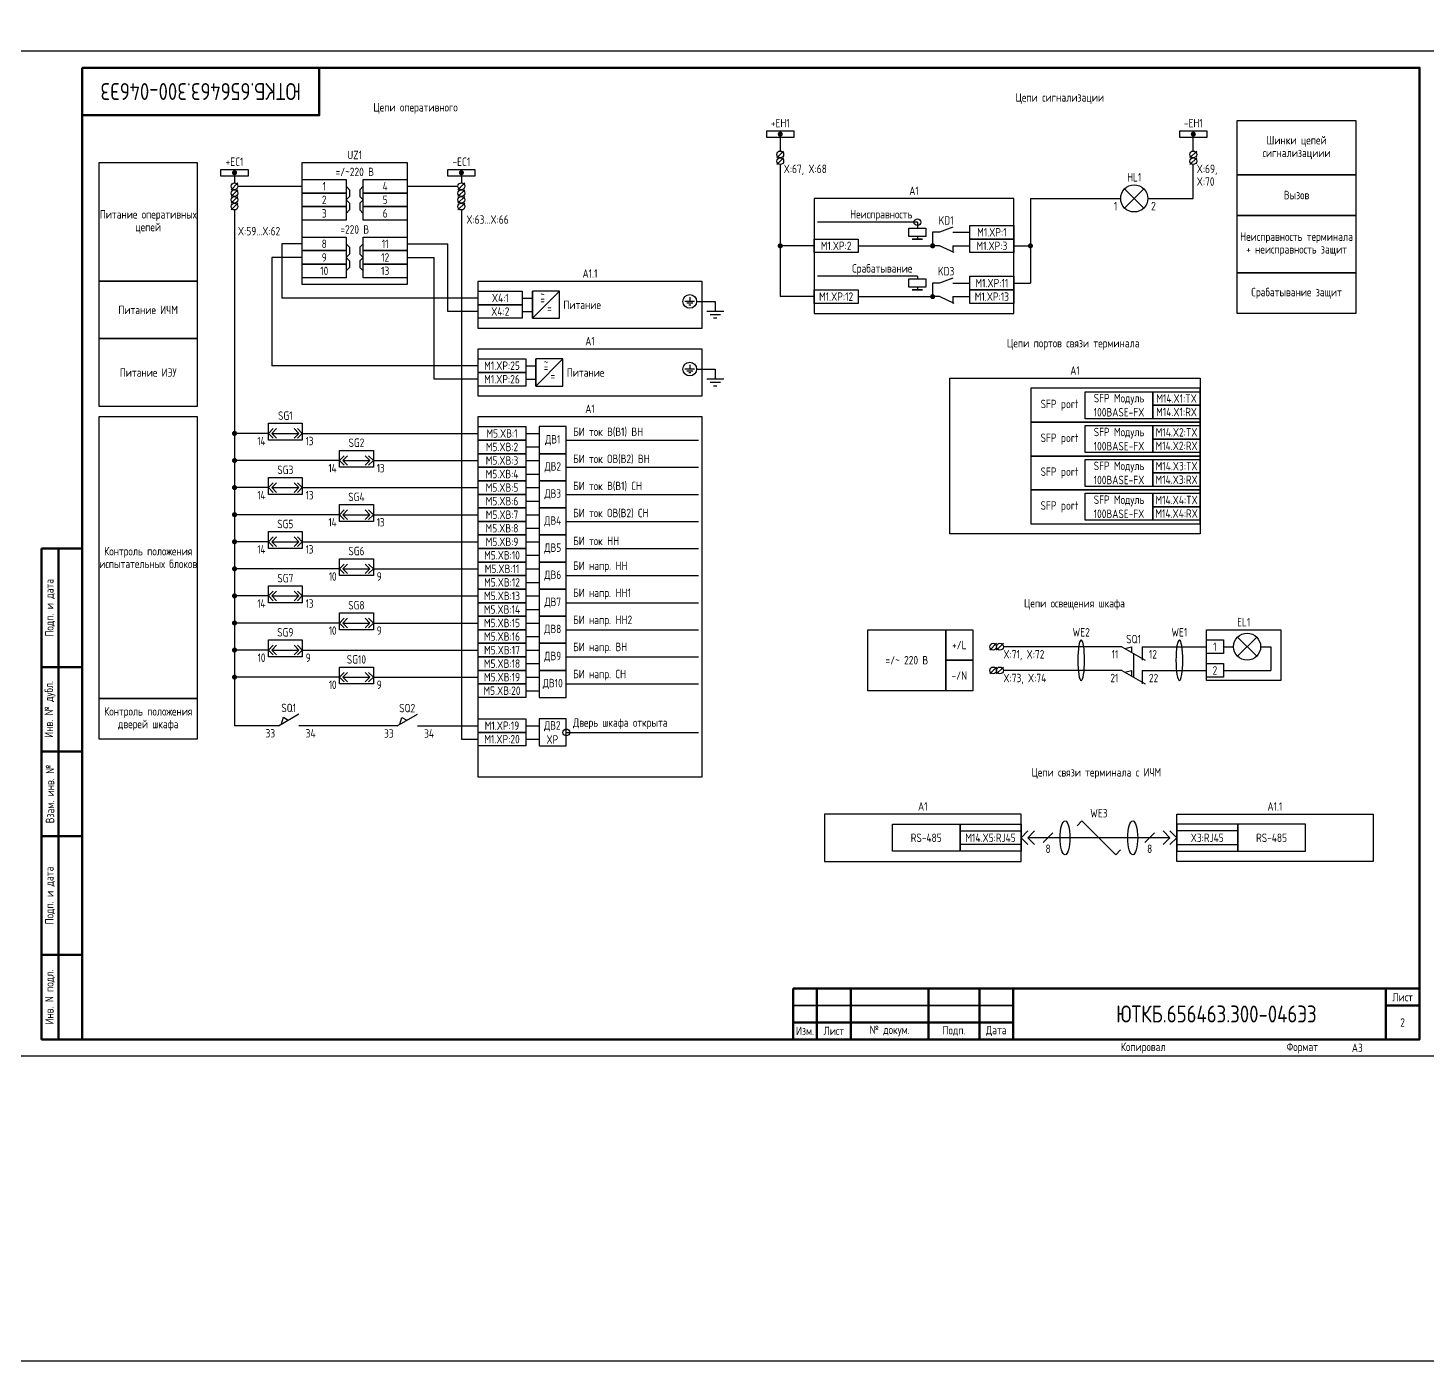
# Model space of a CAD drawing. Header units: millimetres. Extents: x -1117 to 6083, y -90 to 586.
# Drawn here: x 424 to 837.5, y -90 to 303.8 of the extents above; entities that cross this region are included whole.
import ezdxf

# ---------------------------------------------------------------- set-up
doc = ezdxf.new("R2010")
doc.units = ezdxf.units.MM
doc.styles.add('Gost_type_A', font='GOST_A.TTF')

# ---------------------------------------------------------------- blocks, each defined once
blk = doc.blocks.new('POINT')
at = {"const_width": 0.75}
blk.add_lwpolyline([(-0.375, 0, 1), (0.375, 0, 1)], format="xyb", close=True, dxfattribs=at)
blk = doc.blocks.new('Шинка')
blk.add_lwpolyline([(-4, 1), (4, 1), (4, -1), (-4, -1)], close=True)
blk.add_blockref('POINT', (0, 0))
blk = doc.blocks.new('БИ_разъем')
for p, q in [((0, 0), (1.41, 1.41)), ((0, 0), (1.41, 1.41)), ((0, 0), (1.41, -1.41)), ((0, 0), (1.41, -1.41)), ((1, 0), (2.41, 1.41)), ((1, 0), (2.41, -1.41)), ((1, 0), (9, 0)), ((9, 0), (7.59, 1.41)), ((9, 0), (7.59, -1.41)), ((10, 0), (8.59, 1.41)), ((10, 0), (8.59, 1.41)), ((10, 0), (8.59, -1.41)), ((10, 0), (8.59, -1.41))]:
    blk.add_line(p, q)
blk = doc.blocks.new('Штамп угловой верхний')
at = {"lineweight": 50}
blk.add_lwpolyline([(0, 0), (70, 0), (70, -14), (0, -14)], close=True, dxfattribs=at)
blk = doc.blocks.new('Формат_А3')
blk.add_lwpolyline([(-420, 297), (0, 297), (0, 0), (-420, 0)], close=True)
at = {"lineweight": 50}
blk.add_lwpolyline([(-400, 292), (-5, 292), (-5, 5), (-400, 5)], close=True, dxfattribs=at)
blk = doc.blocks.new('Штамп левый нижний')
at = {"lineweight": 50}
for points in [[(-12, 145), (-7, 145), (-7, 110), (-12, 110)], [(-7, 145), (0, 145), (0, 110), (-7, 110)], [(-12, 110), (-7, 110), (-7, 85), (-12, 85)], [(-7, 110), (0, 110), (0, 85), (-7, 85)], [(-12, 85), (-7, 85), (-7, 60), (-12, 60)], [(-7, 85), (0, 85), (0, 60), (-7, 60)], [(-12, 60), (-7, 60), (-7, 25), (-12, 25)], [(-7, 60), (0, 60), (0, 25), (-7, 25)], [(-12, 25), (-7, 25), (-7, 0), (-12, 0)], [(-7, 25), (0, 25), (0, 0), (-7, 0)]]:
    blk.add_lwpolyline(points, close=True, dxfattribs=at)
at = {"char_height": 2.5, "attachment_point": 5, "rotation": 90, "style": 'Gost_type_A'}
for s, insert, width in [('Подп. и дата', (-9.5, 127.5), 35), ('Инв. № дубл.', (-9.5, 97.5), 25), ('Взам. инв. №', (-9.5, 72.5), 25), ('Подп. и дата', (-9.5, 42.5), 35), ('Инв. N подл.', (-9.5, 12.5), 25)]:
    blk.add_mtext(s, dxfattribs=dict(at, insert=insert, width=width))
blk = doc.blocks.new('Штамп малый нижний')
at = {"lineweight": 50}
for points in [[(-185, 15), (-178, 15), (-178, 5), (-185, 5)], [(-178, 15), (-168, 15), (-168, 5), (-178, 5)], [(-168, 15), (-145, 15), (-145, 5), (-168, 5)], [(-145, 15), (-130, 15), (-130, 5), (-145, 5)], [(-130, 15), (-120, 15), (-120, 5), (-130, 5)], [(-120, 15), (-10, 15), (-10, 0), (-120, 0)], [(-10, 15), (0, 15), (0, 10), (-10, 10)], [(-10, 10), (0, 10), (0, 0), (-10, 0)], [(-185, 5), (-178, 5), (-178, 0), (-185, 0)], [(-178, 5), (-168, 5), (-168, 0), (-178, 0)], [(-168, 5), (-145, 5), (-145, 0), (-168, 0)], [(-145, 5), (-130, 5), (-130, 0), (-145, 0)], [(-130, 5), (-120, 5), (-120, 0), (-130, 0)]]:
    blk.add_lwpolyline(points, close=True, dxfattribs=at)
for points in [[(-185, 15), (-178, 15), (-178, 10), (-185, 10)], [(-178, 15), (-168, 15), (-168, 10), (-178, 10)], [(-168, 15), (-145, 15), (-145, 10), (-168, 10)], [(-145, 15), (-130, 15), (-130, 10), (-145, 10)], [(-130, 15), (-120, 15), (-120, 10), (-130, 10)], [(-185, 10), (-178, 10), (-178, 5), (-185, 5)], [(-178, 10), (-168, 10), (-168, 5), (-178, 5)], [(-168, 10), (-145, 10), (-145, 5), (-168, 5)], [(-145, 10), (-130, 10), (-130, 5), (-145, 5)], [(-130, 10), (-120, 10), (-120, 5), (-130, 5)]]:
    blk.add_lwpolyline(points, close=True)
at = {"char_height": 2.5, "style": 'Gost_type_A'}
for s, insert, width, attachment_point in [('Лист', (-5, 12.5), 10, 5), ('Изм.', (-181.5, 2.5), 7, 5), ('Лист', (-173, 2.5), 10, 5), ('№ докум.', (-156.5, 2.5), 23, 5), ('Подп.', (-137.5, 2.5), 15, 5), ('Дата', (-125, 2.5), 10, 5), ('Копировал', (-75, -2.53), 13.1202, 6), ('Формат', (-30, -2.53), 13.1202, 6)]:
    blk.add_mtext(s, dxfattribs=dict(at, insert=insert, width=width, attachment_point=attachment_point))

msp = doc.modelspace()

# ---------------------------------------------------------------- linework, layer by layer
for p, q in [((646.19, 272.41), (646.19, 267.41)), ((768.18, 267.41), (768.18, 272.41)), ((647.19, 267.41), (645.19, 265.41)), ((647.19, 265.41), (645.19, 263.41)), ((769.18, 267.41), (767.18, 265.41)), ((769.18, 265.41), (767.18, 263.41)), ((768.18, 265.4), (768.18, 265.41)), ((768.18, 265.4), (768.18, 265.41)), ((485, 261), (485, 258)), ((552, 261), (552, 258)), ((646.19, 263.41), (646.19, 224.41)), ((768.18, 253.41), (768.18, 263.41)), ((486, 258), (484, 256)), ((486.01, 257), (505, 257)), ((536, 257), (551, 257)), ((553, 258), (551, 256)), ((486, 256), (484, 254)), ((486, 254), (484, 252)), ((553, 256), (551, 254)), ((553, 254), (551, 252)), ((720.07, 253.41), (731.99, 253.41)), ((720.07, 253.41), (720.07, 228.41)), ((731.99, 253.41), (746.73, 253.41)), ((747.9, 256.24), (753.56, 250.58)), ((753.56, 256.24), (747.9, 250.58)), ((754.73, 253.41), (768.18, 253.41)), ((486, 252), (484, 250)), ((485, 250), (485, 97.67)), ((553, 252), (551, 250)), ((552, 250), (552, 93.67)), ((686.69, 246.41), (657.19, 246.41)), ((686.69, 246.41), (686.69, 244.66)), ((505, 240), (499, 240)), ((499, 240), (499, 224)), ((536, 240), (548, 240)), ((548, 220), (548, 240)), ((686.69, 242.16), (686.69, 241.41)), ((496, 236), (496, 204)), ((505, 236), (496, 236)), ((536, 236), (544, 236)), ((544, 200), (544, 236)), ((656.19, 239.41), (646.19, 239.41)), ((697.19, 239.41), (697.19, 237.41)), ((715.19, 239.41), (720.07, 239.41)), ((686.69, 230.41), (657.19, 230.41)), ((686.69, 230.41), (686.69, 229.66)), ((715.19, 228.41), (720.07, 228.41)), ((557, 224), (499, 224)), ((573, 218), (573, 226)), ((573, 218), (581, 226)), ((656.19, 224.41), (646.19, 224.41)), ((686.69, 227.16), (686.69, 226.41)), ((697.19, 224.41), (697.19, 222.41)), ((557, 220), (548, 220)), ((621.48, 223), (627, 223)), ((557, 204), (496, 204)), ((574, 198), (574, 206)), ((574, 198), (582, 206)), ((621.48, 203), (627, 203)), ((557, 200), (544, 200)), ((495, 184), (485, 184)), ((505, 184), (557, 184)), ((571, 184), (575, 184)), ((583, 182), (622, 182)), ((571, 180), (575, 180)), ((516, 176), (485, 176)), ((526, 176), (557, 176)), ((571, 176), (575, 176)), ((583, 174), (622, 174)), ((571, 172), (575, 172)), ((495, 168), (485, 168)), ((505, 168), (557, 168)), ((571, 168), (575, 168)), ((583, 166), (622, 166)), ((571, 164), (575, 164)), ((516, 160), (485, 160)), ((526, 160), (557, 160)), ((571, 160), (575, 160)), ((583, 158), (622, 158)), ((571, 156), (575, 156)), ((495, 152), (485, 152)), ((505, 152), (557, 152)), ((571, 152), (575, 152)), ((583, 150), (622, 150)), ((571, 148), (575, 148)), ((516, 144), (485, 144)), ((526, 144), (557, 144)), ((571, 144), (575, 144)), ((583, 142), (622, 142)), ((571, 140), (575, 140)), ((495, 136), (485, 136)), ((505, 136), (557, 136)), ((571, 136), (575, 136)), ((583, 134), (622, 134)), ((571, 132), (575, 132)), ((516, 128), (485, 128)), ((526, 128), (557, 128)), ((571, 128), (575, 128)), ((583, 126), (622, 126)), ((495, 120), (485, 120)), ((505, 120), (557, 120)), ((571, 124), (575, 124)), ((571, 120), (575, 120)), ((710.08, 122), (708.08, 120)), ((712.08, 122), (710.08, 120)), ((747.07, 121), (712.08, 121)), ((747.07, 121), (753.99, 117)), ((747.94, 120.5), (749.94, 121)), ((749.94, 121), (749.94, 119.34)), ((753.07, 121), (753.07, 117)), ((753.07, 121), (772.07, 121)), ((777.07, 121), (780.07, 121)), ((781.25, 123.83), (786.9, 118.17)), ((786.9, 123.83), (781.25, 118.17)), ((788.07, 121), (791.07, 121)), ((791.07, 121), (791.07, 114)), ((571, 116), (575, 116)), ((583, 118), (622, 118)), ((516, 112), (485, 112)), ((526, 112), (557, 112)), ((571, 112), (575, 112)), ((710.08, 115), (708.08, 113)), ((712.08, 115), (710.08, 113)), ((747.07, 114), (712.08, 114)), ((747.07, 114), (753.99, 110)), ((747.94, 113.5), (749.94, 114)), ((749.94, 114), (749.94, 112.34)), ((753.07, 114), (753.07, 110)), ((753.07, 114), (772.07, 114)), ((777.07, 114), (791.07, 114)), ((571, 108), (575, 108)), ((583, 110), (622, 110)), ((498, 97.67), (504, 101.13)), ((498.86, 98.17), (499.43, 100.15)), ((499.43, 100.15), (500.87, 99.32)), ((533, 97.62), (539, 101.09)), ((533.86, 98.12), (534.43, 100.11)), ((534.43, 100.11), (535.87, 99.28)), ((498, 97.67), (485, 97.67)), ((533, 97.62), (504, 97.62)), ((539, 97.67), (557, 97.67)), ((571, 97.67), (575, 97.67)), ((583, 95.67), (622, 95.67)), ((552, 93.67), (557, 93.67)), ((552, 93.67), (557, 93.67)), ((571, 93.67), (575, 93.67)), ((717.29, 64.56), (719.29, 66.56)), ((717.29, 64.56), (719.29, 66.56)), ((719.29, 64.56), (721.29, 66.56)), ((719.29, 64.56), (721.29, 66.56)), ((733.83, 68.1), (735.29, 69.56)), ((735.29, 69.56), (745.29, 59.56)), ((761.29, 64.56), (759.29, 66.56)), ((761.29, 64.56), (759.29, 66.56)), ((763.29, 64.56), (761.29, 66.56)), ((763.29, 64.56), (761.29, 66.56)), ((717.29, 64.56), (719.29, 62.56)), ((717.29, 64.56), (719.29, 62.56)), ((761.29, 64.56), (719.29, 64.56)), ((719.29, 64.56), (721.29, 62.56)), ((719.29, 64.56), (721.29, 62.56)), ((726.71, 65.98), (723.88, 63.15)), ((756.71, 65.98), (753.88, 63.15)), ((761.29, 64.56), (759.29, 62.56)), ((761.29, 64.56), (759.29, 62.56)), ((763.29, 64.56), (761.29, 62.56)), ((763.29, 64.56), (761.29, 62.56)), ((745.29, 59.56), (746.71, 60.98))]:
    msp.add_line(p, q)
at = {"ltscale": 4.32}
for p, q in [((697.19, 244.91), (693.19, 243.41)), ((697.58, 237.41), (693.19, 239.41)), ((697.19, 229.91), (693.19, 228.41)), ((619.46, 224.28), (619.46, 223)), ((697.58, 222.41), (693.19, 224.41)), ((620.89, 223), (618.04, 223)), ((620.32, 222.43), (618.61, 222.43)), ((619.75, 221.86), (619.18, 221.86)), ((629.5, 220), (624.5, 220)), ((627, 223), (627, 220)), ((628.5, 219), (625.5, 219)), ((627.5, 218), (626.5, 218)), ((620.89, 203), (618.04, 203)), ((619.46, 204.28), (619.46, 203)), ((627, 203), (627, 200)), ((620.32, 202.43), (618.61, 202.43)), ((619.75, 201.86), (619.18, 201.86)), ((629.5, 200), (624.5, 200)), ((628.5, 199), (625.5, 199)), ((627.5, 198), (626.5, 198))]:
    msp.add_line(p, q, dxfattribs=at)
at = {"ltscale": 1.08}
for p, q in [((693.19, 243.41), (691.19, 243.41)), ((691.19, 243.41), (691.19, 239.41)), ((697.19, 243.41), (702.19, 243.41)), ((669.19, 239.41), (691.19, 239.41)), ((693.19, 239.41), (691.19, 239.41)), ((697.19, 239.41), (702.19, 239.41)), ((693.19, 228.41), (691.19, 228.41)), ((691.19, 228.41), (691.19, 224.41)), ((697.19, 228.41), (702.19, 228.41)), ((669.19, 224.41), (691.19, 224.41)), ((693.19, 224.41), (691.19, 224.41)), ((697.19, 224.41), (702.19, 224.41))]:
    msp.add_line(p, q, dxfattribs=at)
at = {"ltscale": 4}
for p, q in [((570, 224), (573, 224)), ((570, 220), (573, 220)), ((571, 204), (574, 204)), ((571, 200), (574, 200))]:
    msp.add_line(p, q, dxfattribs=at)
at = {"ltscale": 0.5}
msp.add_line((750.53, 119), (750.53, 112), dxfattribs=at)
for points in [[(-1117.42, 586), (6083.28, 586), (6083.28, -90), (-1117.42, -90)], [(816.18, 260.41), (781.18, 260.41), (781.18, 276.41), (816.18, 276.41)], [(473.98, 229), (445, 229), (445, 264), (473.98, 264)], [(505, 264), (536, 264), (536, 228), (505, 228)], [(505, 259), (518, 259), (518, 255), (505, 255)], [(523, 259), (536, 259), (536, 255), (523, 255)], [(816.18, 248.41), (781.18, 248.41), (781.18, 260.41), (816.18, 260.41)], [(505, 255), (518, 255), (518, 251), (505, 251)], [(523, 255), (536, 255), (536, 251), (523, 251)], [(656.19, 219.41), (715.19, 219.41), (715.19, 253.41), (656.19, 253.41)], [(505, 251), (518, 251), (518, 247), (505, 247)], [(523, 251), (536, 251), (536, 247), (523, 247)], [(816.18, 231.41), (781.18, 231.41), (781.18, 248.41), (816.18, 248.41)], [(689.19, 244.66), (689.19, 242.16), (684.19, 242.16), (684.19, 244.66)], [(702.19, 245.41), (715.19, 245.41), (715.19, 241.41), (702.19, 241.41)], [(505, 242), (518, 242), (518, 238), (505, 238)], [(523, 242), (536, 242), (536, 238), (523, 238)], [(656.19, 241.41), (669.19, 241.41), (669.19, 237.41), (656.19, 237.41)], [(688.19, 241.41), (685.19, 241.41)], [(702.19, 241.41), (715.19, 241.41), (715.19, 237.41), (702.19, 237.41)], [(505, 238), (518, 238), (518, 234), (505, 234)], [(523, 238), (536, 238), (536, 234), (523, 234)], [(505, 234), (518, 234), (518, 230), (505, 230)], [(523, 234), (536, 234), (536, 230), (523, 230)], [(473.98, 212), (445, 212), (445, 229), (473.98, 229)], [(557, 229), (623, 229), (623, 215), (557, 215)], [(689.19, 229.66), (689.19, 227.16), (684.19, 227.16), (684.19, 229.66)], [(702.19, 230.41), (715.19, 230.41), (715.19, 226.41), (702.19, 226.41)], [(816.18, 219.41), (781.18, 219.41), (781.18, 231.41), (816.18, 231.41)], [(557, 226), (570, 226), (570, 222), (557, 222)], [(656.19, 226.41), (669.19, 226.41), (669.19, 222.41), (656.19, 222.41)], [(688.19, 226.41), (685.19, 226.41)], [(702.19, 226.41), (715.19, 226.41), (715.19, 222.41), (702.19, 222.41)], [(557, 222), (570, 222), (570, 218), (557, 218)], [(473.99, 192), (445, 192), (445, 212), (473.99, 212)], [(557, 209), (623, 209), (623, 195), (557, 195)], [(557, 206), (571, 206), (571, 202), (557, 202)], [(557, 202), (571, 202), (571, 198), (557, 198)], [(696.24, 200.33), (770.24, 200.33), (770.24, 154.33), (696.24, 154.33)], [(720.24, 187.33), (770.24, 187.33), (770.24, 197.33), (720.24, 197.33)], [(736.24, 196.33), (756.24, 196.33), (756.24, 188.33), (736.24, 188.33)], [(756.24, 196.33), (770.24, 196.33), (770.24, 192.33), (756.24, 192.33)], [(756.24, 192.33), (770.24, 192.33), (770.24, 188.33), (756.24, 188.33)], [(474, 105.69), (445, 105.69), (445, 189), (474, 189)], [(495, 187), (505, 187), (505, 182), (495, 182)], [(557, 189), (623, 189), (623, 82.49), (557, 82.49)], [(720.24, 177.33), (770.24, 177.33), (770.24, 187.33), (720.24, 187.33)], [(736.24, 186.33), (756.24, 186.33), (756.24, 178.33), (736.24, 178.33)], [(756.24, 186.33), (770.24, 186.33), (770.24, 182.33), (756.24, 182.33)], [(557, 186), (571, 186), (571, 182), (557, 182)], [(557, 182), (571, 182), (571, 178), (557, 178)], [(756.24, 182.33), (770.24, 182.33), (770.24, 178.33), (756.24, 178.33)], [(516, 179), (526, 179), (526, 174), (516, 174)], [(557, 178), (571, 178), (571, 174), (557, 174)], [(557, 174), (571, 174), (571, 170), (557, 170)], [(720.24, 167.33), (770.24, 167.33), (770.24, 177.33), (720.24, 177.33)], [(736.24, 176.33), (756.24, 176.33), (756.24, 168.33), (736.24, 168.33)], [(756.24, 176.33), (770.24, 176.33), (770.24, 172.33), (756.24, 172.33)], [(495, 171), (505, 171), (505, 166), (495, 166)], [(557, 170), (571, 170), (571, 166), (557, 166)], [(756.24, 172.33), (770.24, 172.33), (770.24, 168.33), (756.24, 168.33)], [(557, 166), (571, 166), (571, 162), (557, 162)], [(720.24, 157.33), (770.24, 157.33), (770.24, 167.33), (720.24, 167.33)], [(736.24, 166.33), (756.24, 166.33), (756.24, 158.33), (736.24, 158.33)], [(756.24, 166.33), (770.24, 166.33), (770.24, 162.33), (756.24, 162.33)], [(516, 163), (526, 163), (526, 158), (516, 158)], [(557, 162), (571, 162), (571, 158), (557, 158)], [(756.24, 162.33), (770.24, 162.33), (770.24, 158.33), (756.24, 158.33)], [(557, 158), (571, 158), (571, 154), (557, 154)], [(495, 155), (505, 155), (505, 150), (495, 150)], [(557, 154), (571, 154), (571, 150), (557, 150)], [(557, 150), (571, 150), (571, 146), (557, 146)], [(516, 147), (526, 147), (526, 142), (516, 142)], [(557, 146), (571, 146), (571, 142), (557, 142)], [(557, 142), (571, 142), (571, 138), (557, 138)], [(495, 139), (505, 139), (505, 134), (495, 134)], [(557, 138), (571, 138), (571, 134), (557, 134)], [(557, 134), (571, 134), (571, 130), (557, 130)], [(516, 131), (526, 131), (526, 126), (516, 126)], [(557, 130), (571, 130), (571, 126), (557, 126)], [(557, 126), (571, 126), (571, 122), (557, 122)], [(695.07, 108), (672.07, 108), (672.07, 126), (695.07, 126)], [(703.07, 117), (695.07, 117), (695.07, 126), (703.07, 126)], [(772.07, 126), (794.07, 126), (794.07, 111), (772.07, 111)], [(495, 123), (505, 123), (505, 118), (495, 118)], [(557, 122), (571, 122), (571, 118), (557, 118)], [(772.07, 123), (777.07, 123), (777.07, 119), (772.07, 119)], [(557, 118), (571, 118), (571, 114), (557, 114)], [(703.07, 108), (695.07, 108), (695.07, 117), (703.07, 117)], [(772.07, 116), (777.07, 116), (777.07, 112), (772.07, 112)], [(516, 115), (526, 115), (526, 110), (516, 110)], [(557, 114), (571, 114), (571, 110), (557, 110)], [(557, 110), (571, 110), (571, 106), (557, 106)], [(474, 93.69), (445.02, 93.69), (445.02, 105.69), (474, 105.69)], [(557, 99.67), (571, 99.67), (571, 95.67), (557, 95.67)], [(557, 99.67), (571, 99.67), (571, 95.67), (557, 95.67)], [(557, 95.67), (571, 95.67), (571, 91.67), (557, 91.67)], [(659.29, 57.56), (717.29, 57.56), (717.29, 71.56), (659.29, 71.56)], [(821.29, 57.56), (763.29, 57.56), (763.29, 71.56), (821.29, 71.56)], [(679.29, 68.56), (699.29, 68.56), (699.29, 60.56), (679.29, 60.56)], [(699.29, 68.56), (717.29, 68.56), (717.29, 60.56), (699.29, 60.56)], [(699.29, 66.56), (717.29, 66.56), (717.29, 62.56), (699.29, 62.56)], [(781.29, 68.56), (763.29, 68.56), (763.29, 60.56), (781.29, 60.56)], [(781.29, 66.56), (763.29, 66.56), (763.29, 62.56), (781.29, 62.56)], [(801.29, 68.56), (781.29, 68.56), (781.29, 60.56), (801.29, 60.56)]]:
    msp.add_lwpolyline(points, close=True)
for points in [[(518, 257), (519, 256), (519, 254), (518, 253)], [(523, 257), (522, 256), (522, 254), (523, 253)], [(518, 253), (519, 252), (519, 250), (518, 249)], [(523, 253), (522, 252), (522, 250), (523, 249)], [(518, 240), (519, 239), (519, 237), (518, 236)], [(523, 240), (522, 239), (522, 237), (523, 236)], [(518, 236), (519, 235), (519, 233), (518, 232)], [(523, 236), (522, 235), (522, 233), (523, 232)]]:
    msp.add_lwpolyline(points)
at = {"ltscale": 4}
for points in [[(573, 218), (581, 218), (581, 226), (573, 226)], [(574, 198), (582, 198), (582, 206), (574, 206)], [(575, 178), (583, 178), (583, 186), (575, 186)], [(575, 170), (583, 170), (583, 178), (575, 178)], [(575, 162), (583, 162), (583, 170), (575, 170)], [(575, 154), (583, 154), (583, 162), (575, 162)], [(575, 146), (583, 146), (583, 154), (575, 154)], [(575, 138), (583, 138), (583, 146), (575, 146)], [(575, 130), (583, 130), (583, 138), (575, 138)], [(575, 122), (583, 122), (583, 130), (575, 130)], [(575, 114), (583, 114), (583, 122), (575, 122)], [(575, 106), (583, 106), (583, 114), (575, 114)], [(575, 91.67), (583, 91.67), (583, 99.67), (575, 99.67)]]:
    msp.add_lwpolyline(points, close=True, dxfattribs=at)
for centre, radius in [((646.19, 266.41), 1), ((646.19, 264.41), 1), ((768.18, 266.41), 1), ((768.18, 264.41), 1), ((485, 257), 1), ((552, 257), 1), ((750.73, 253.41), 4), ((485, 255), 1), ((485, 253), 1), ((552, 255), 1), ((552, 253), 1), ((485, 251), 1), ((552, 251), 1), ((686.69, 246.41), 1), ((619.46, 223), 2.02), ((619.46, 203), 2.02), ((784.07, 121), 4), ((709.08, 121), 1), ((711.08, 121), 1), ((709.08, 114), 1), ((711.08, 114), 1), ((583, 95.67), 1)]:
    msp.add_circle(centre, radius)
at = {"extrusion": (0, 0, -1)}
for centre in [(735.07, 117), (764.07, 117)]:
    msp.add_ellipse(centre, major_axis=(0, -6), ratio=0.166667, dxfattribs=at)
for centre in [(730.29, 64.56), (750.29, 64.56)]:
    msp.add_ellipse(centre, major_axis=(0, -5), ratio=0.293778)

# ---------------------------------------------------------------- block references
at = {"color": 1}
for name, p in [('Формат_А3', (840, 0)), ('Штамп левый нижний', (440, 5)), ('Штамп малый нижний', (835, 5))]:
    msp.add_blockref(name, p, dxfattribs=at)
for name, p in [('Штамп угловой верхний', (440, 292)), ('Шинка', (646.19, 272.41)), ('Шинка', (768.18, 272.41)), ('Шинка', (485, 261)), ('Шинка', (552, 261)), ('POINT', (646.19, 239.41)), ('POINT', (691.19, 239.41)), ('POINT', (720.07, 239.41)), ('POINT', (691.19, 224.41)), ('POINT', (485, 184)), ('БИ_разъем', (495, 184)), ('POINT', (485, 176)), ('БИ_разъем', (516, 176)), ('POINT', (485, 168)), ('БИ_разъем', (495, 168)), ('БИ_разъем', (516, 160)), ('POINT', (485, 160)), ('БИ_разъем', (495, 152)), ('POINT', (485, 152)), ('POINT', (485, 144)), ('БИ_разъем', (516, 144)), ('POINT', (485, 136)), ('БИ_разъем', (495, 136)), ('POINT', (485, 128)), ('БИ_разъем', (516, 128)), ('POINT', (485, 120)), ('БИ_разъем', (495, 120)), ('POINT', (485, 112)), ('БИ_разъем', (516, 112))]:
    msp.add_blockref(name, p)

# ---------------------------------------------------------------- texts
at = {"insert": (475, 285), "char_height": 5, "width": 70, "attachment_point": 5, "rotation": 180, "style": 'Gost_type_A'}
msp.add_mtext('ЮТКБ.656463.300-046Э3', dxfattribs=at)
at = {"char_height": 2.5, "style": 'Gost_type_A'}
for s, insert, width, attachment_point, line_spacing_factor in [('Цепи оперативного ', (538.46, 280), 197.5, 5, 0.9), ('Цепи сигнализации ', (728.74, 282.91), 197.5, 5, 0.9), ('Шинки цепей сигнализациии', (798.68, 268.41), 35, 5, 0.9), ('UZ1', (520.5, 265), 31, 8, 0.9), ('=/~220 В', (520.5, 260), 31, 8, 0.9), ('X:67, X:68', (647.19, 263.41), 16, 1, 0.9), ('X:69,\\PX:70', (769.18, 263.41), 16, 1, 0.9), ('A1', (685.69, 254.41), 59, 8, 0.9), ('Вызов', (798.68, 254.41), 35, 5, 0.9), ('Питание оперативных цепей', (459.49, 246.5), 28.9833, 5, 0.9), ('X:63...X:66', (553.46, 248.42), 16, 1, 0.9), ('Неисправность', (685.19, 248.41), 37, 6, 0.8), ('X:59...X:62', (486, 245), 16, 1, 0.9), ('=220 В', (520.5, 243), 31, 8, 0.9), ('Неисправность терминала + неисправность защит', (798.68, 239.91), 35, 5, 0.9), ('A1.1', (590, 230), 66, 8, 0.9), ('Срабатывание защит', (798.68, 225.41), 35, 5, 0.9), ('Питание ИЧМ', (459.49, 220.5), 28.9833, 5, 0.9), ('A1', (590, 210), 66, 8, 0.9), ('Цепи портов связи терминала', (732.74, 210.33), 197, 5, 0.9), ('Питание ИЭУ', (459.5, 202), 28.9936, 5, 0.9), ('A1', (733.24, 201.33), 74.0002, 8, 0.9), ('SG1', (500, 188), 10, 8, 0.9), ('A1', (590, 190), 66, 8, 0.9), ('{\\T0.9;14}', (494, 183), 5, 3, 0.9), ('{\\T0.9;13}', (506, 183), 5, 1, 0.9), ('SG2', (521, 180), 10, 8, 0.9), ('SG3', (500, 172), 10, 8, 0.9), ('{\\T0.9;14}', (515, 175), 5, 3, 0.9), ('{\\T0.9;13}', (527, 175), 5, 1, 0.9), ('{\\T0.9;14}', (494, 167), 5, 3, 0.9), ('{\\T0.9;13}', (506, 167), 5, 1, 0.9), ('SG4', (521, 164), 10, 8, 0.9), ('SG5', (500, 156), 10, 8, 0.9), ('{\\T0.9;14}', (515, 159), 5, 3, 0.9), ('{\\T0.9;13}', (527, 159), 5, 1, 0.9), ('Контроль положения\\Pиспытательных блоков', (459.5, 147.35), 28.996, 5, 0.9), ('{\\T0.9;14}', (494, 151), 5, 3, 0.9), ('{\\T0.9;13}', (506, 151), 5, 1, 0.9), ('SG6', (521, 148), 10, 8, 0.9), ('SG7', (500, 140), 10, 8, 0.9), ('{\\T0.9;10}', (515, 143), 5, 3, 0.9), ('{\\T0.9;9}', (527, 143), 5, 1, 0.9), ('{\\T0.9;14}', (494, 135), 5, 3, 0.9), ('{\\T0.9;13}', (506, 135), 5, 1, 0.9), ('SG8', (521, 132), 10, 8, 0.9), ('Цепи освещения шкафа', (733.07, 133.5), 122, 5, 0.9), ('EL1', (783.07, 127), 21.9942, 8, 0.9), ('SG9', (500, 124), 10, 8, 0.9), ('{\\T0.9;10}', (515, 127), 5, 3, 0.9), ('{\\T0.9;9}', (527, 127), 5, 1, 0.9), ('+/L', (699.07, 121.5), 8, 5, 0.9), ('X:71, X:72', (712.08, 120), 17.9949, 1, 0.9), ('{\\T0.9;10}', (494, 119), 5, 3, 0.9), ('{\\T0.9;9}', (506, 119), 5, 1, 0.9), ('SG10', (521, 116), 10, 8, 0.9), ('=/~ 220 В', (683.57, 117), 23, 5, 0.9), ('-/N', (699.07, 112.5), 8, 5, 0.9), ('X:73, X:74', (712.08, 113), 17.9949, 1, 0.9), ('{\\T0.9;10}', (515, 111), 5, 3, 0.9), ('{\\T0.9;9}', (527, 111), 5, 1, 0.9), ('Контроль положения\\Pдверей шкафа', (459.52, 99.69), 29.0042, 5, 0.9), ('Цепи связи терминала с ИЧМ', (739.54, 83.56), 197.5, 5, 0.9), ('A1', (688.29, 72.57), 58.0002, 8, 0.9), ('A1.1', (792.29, 72.57), 58.0002, 8, 0.9)]:
    msp.add_mtext(s, dxfattribs=dict(at, insert=insert, width=width, attachment_point=attachment_point, line_spacing_factor=line_spacing_factor))
at = {"style": 'Gost_type_A'}
for s, insert, char_height, width, attachment_point in [('+EH1', (646.19, 274.41), 2.5, 10, 8), ('-EH1', (768.18, 274.41), 2.5, 10, 8), ('+EC1', (485, 263), 2.5, 10, 8), ('-EC1', (552, 263), 2.5, 10, 8), ('HL1', (750.73, 258.41), 2.5, 14, 8), ('1', (511.5, 257), 2.5, 13, 5), ('4', (529.5, 257), 2.5, 13, 5), ('2', (511.5, 253), 2.5, 13, 5), ('5', (529.5, 253), 2.5, 13, 5), ('1', (745.73, 252.41), 2.5, 6, 3), ('2', (755.73, 252.41), 2.5, 6, 1), ('3', (511.5, 249), 2.5, 13, 5), ('6', (529.5, 249), 2.5, 13, 5), ('KD1', (695.19, 246.91), 2.5, 8, 5), ('M1.XP:1', (708.69, 243.41), 2.5, 13, 5), ('8', (511.5, 240), 2.5, 13, 5), ('11', (529.5, 240), 2.5, 13, 5), ('M1.XP:2', (662.69, 239.41), 2.5, 13, 5), ('M1.XP:3', (708.69, 239.41), 2.5, 13, 5), ('9', (511.5, 236), 2.5, 13, 5), ('12', (529.5, 236), 2.5, 13, 5), ('10', (511.5, 232), 2.5, 13, 5), ('13', (529.5, 232), 2.5, 13, 5), ('KD3', (695.19, 231.91), 2.5, 8, 5), ('M1.XP:11', (708.69, 228.41), 2.5, 13, 5), ('X4:1', (563.5, 224), 2.5, 13, 5), ('~', (576, 225.03), 2.5, 2.7, 5), ('=', (576, 223.53), 2.5, 6, 5), ('M1.XP:12', (662.69, 224.41), 2.5, 13, 5), ('M1.XP:13', (708.69, 224.41), 2.5, 13, 5), ('X4:2', (563.5, 220), 2.5, 13, 5), ('=', (578, 221), 2.5, 6, 5), ('Питание', (587.67, 221.99), 2.5, 11.3452, 5), ('M1.XP:25', (564, 204), 2.5, 13.9956, 5), ('~', (577, 205.03), 2.5, 2.7, 5), ('=', (577, 203.53), 2.5, 6, 5), ('Питание', (588.67, 201.99), 2.5, 11.3452, 5), ('M1.XP:26', (564, 200), 2.5, 13.9956, 5), ('=', (579, 201), 2.5, 6, 5), ('SFP Mодуль 100BASE-FX', (746.24, 192.33), 2.5, 19.9998, 5), ('M14.X1:TX', (763.24, 194.33), 2.5, 14, 5), ('SFP port', (734.24, 192.33), 2.5, 20, 6), ('M14.X1:RX', (763.24, 190.33), 2.5, 14, 5), ('M5.XВ:1', (564, 184), 2.5, 14, 5), ('ДВ1', (579, 182), 2.5, 7.9998, 5), ('БИ ток В(В1) ВН', (585, 183), 2.5, 27.8465, 7), ('SFP port', (734.24, 182.33), 2.5, 20, 6), ('SFP Mодуль 100BASE-FX', (746.24, 182.33), 2.5, 19.9998, 5), ('M14.X2:TX', (763.24, 184.33), 2.5, 14, 5), ('M5.XВ:2', (564, 180), 2.5, 14, 5), ('БИ ток ОВ(В2) ВН', (585, 175), 2.5, 27.8465, 7), ('M14.X2:RX', (763.24, 180.33), 2.5, 14, 5), ('M5.XВ:3', (564, 176), 2.5, 14, 5), ('ДВ2', (579, 174), 2.5, 7.9998, 5), ('SFP port', (734.24, 172.33), 2.5, 20, 6), ('SFP Mодуль 100BASE-FX', (746.24, 172.33), 2.5, 19.9998, 5), ('M14.X3:TX', (763.24, 174.33), 2.5, 14, 5), ('M5.XВ:4', (564, 172), 2.5, 14, 5), ('БИ ток В(В1) СН', (585, 167), 2.5, 31.722, 7), ('M14.X3:RX', (763.24, 170.33), 2.5, 14, 5), ('M5.XВ:5', (564, 168), 2.5, 14, 5), ('ДВ3', (579, 166), 2.5, 7.9998, 5), ('SFP Mодуль 100BASE-FX', (746.24, 162.33), 2.5, 19.9998, 5), ('M14.X4:TX', (763.24, 164.33), 2.5, 14, 5), ('M5.XВ:6', (564, 164), 2.5, 14, 5), ('\\pxt5;БИ ток ОВ(В2) СН', (585, 159), 2.5, 35.3442, 7), ('SFP port', (734.24, 162.33), 2.5, 20, 6), ('M14.X4:RX', (763.24, 160.33), 2.5, 14, 5), ('M5.XВ:8', (564, 156), 2.5, 14, 5), ('M5.XВ:7', (564, 160), 2.5, 14, 5), ('ДВ4', (579, 158), 2.5, 7.9998, 5), ('M5.XВ:9', (564, 152), 2.5, 14, 5), ('БИ ток НН', (585, 151), 2.5, 33.6483, 7), ('M5.XВ:10', (564, 148), 2.5, 14, 5), ('ДВ5', (579, 150), 2.5, 7.9998, 5), ('M5.XВ:11', (564, 144), 2.5, 14, 5), ('БИ напр. НН', (585, 143), 2.5, 33.6483, 7), ('M5.XВ:12', (564, 140), 2.5, 14, 5), ('ДВ6', (579, 142), 2.5, 7.9998, 5), ('M5.XВ:13', (564, 136), 2.5, 14, 5), ('БИ напр. НН1', (585, 135), 2.5, 27.8465, 7), ('M5.XВ:14', (564, 132), 2.5, 14, 5), ('ДВ7', (579, 134), 2.5, 7.9998, 5), ('M5.XВ:15', (564, 128), 2.5, 14, 5), ('БИ напр. НН2', (585, 127), 2.5, 27.8465, 7), ('M5.XВ:16', (564, 124), 2.5, 14, 5), ('ДВ8', (579, 126), 2.5, 7.9998, 5), ('WE2', (735.07, 124), 2.5, 10, 8), ('SQ1', (750.53, 122), 2.5, 10, 8), ('WE1', (764.07, 124), 2.5, 10, 8), ('M5.XВ:17', (564, 120), 2.5, 14, 5), ('БИ напр. ВН', (585, 119), 2.5, 27.8465, 7), ('11', (746.07, 120), 2.5, 6, 3), ('12', (755.07, 120), 2.5, 6, 1), ('1', (774.57, 121), 2.5, 5, 5), ('M5.XВ:18', (564, 116), 2.5, 14, 5), ('ДВ9', (579, 118), 2.5, 7.9998, 5), ('M5.XВ:19', (564, 112), 2.5, 14, 5), ('БИ напр. СН', (585, 111), 2.5, 27.8465, 7), ('21', (746.07, 113), 2.5, 6, 3), ('22', (755.07, 113), 2.5, 6, 1), ('2', (774.57, 114), 2.5, 5, 5), ('M5.XВ:20', (564, 108), 2.5, 14, 5), ('ДВ10', (579, 110), 2.5, 7.9998, 5), ('SQ1', (501, 101.67), 2.5, 10, 8), ('SQ2', (536, 101.62), 2.5, 10, 8), ('Дверь шкафа открыта', (585, 96.67), 2.5, 35.9749, 7), ('33', (497, 96.67), 2.5, 6, 3), ('34', (506, 96.67), 2.5, 6, 1), ('33', (532, 96.62), 2.5, 6, 3), ('34', (541, 96.62), 2.5, 6, 1), ('M1.XP:19', (564, 97.67), 2.5, 14, 5), ('ДВ2 XP', (578.88, 95.67), 2.5, 7.7588, 5), ('M1.XP:20', (564, 93.67), 2.5, 14, 5), ('WE3', (740.29, 70.56), 2.5, 20, 8), ('RS-485', (689.29, 64.56), 2.5, 19.9998, 5), ('M14.X5:RJ45', (708.29, 64.56), 2.5, 18.0002, 5), ('8', (725.29, 62.56), 2.5, 20, 2), ('8', (755.29, 62.56), 2.5, 20, 2), ('X3:RJ45', (772.29, 64.56), 2.5, 18.0002, 5), ('RS-485', (791.29, 64.56), 2.5, 19.9998, 5), ('ЮТКБ.656463.300-046Э3', (775, 12.5), 5, 120, 5), ('2', (830, 10), 2.5, 10, 5), ('A3', (815, 2.5), 2.5, 20, 4)]:
    msp.add_mtext(s, dxfattribs=dict(at, insert=insert, char_height=char_height, width=width, attachment_point=attachment_point))
at = {"color": 6, "insert": (685.19, 232.41), "char_height": 2.5, "width": 37, "attachment_point": 6, "line_spacing_factor": 0.8, "style": 'Gost_type_A'}
msp.add_mtext('Срабатывание', dxfattribs=at)

doc.saveas('drawing.dxf')
